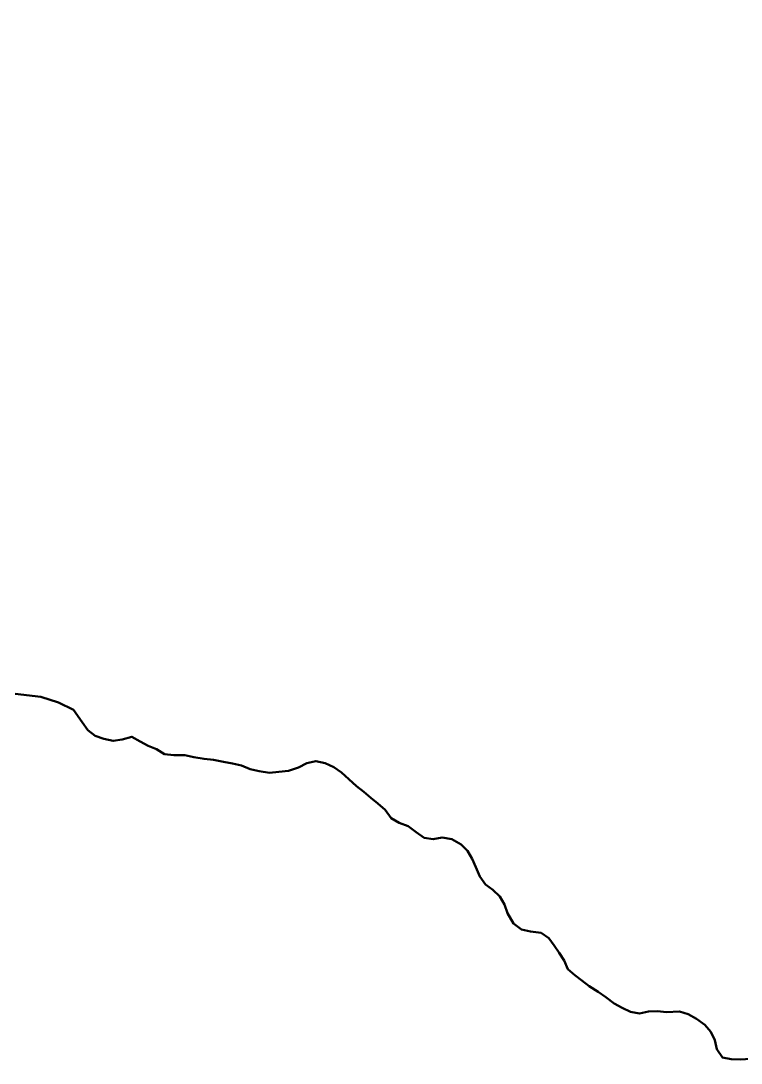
# Model space of a CAD drawing. Header units: metres. Extents: x 3557088 to 3598139, y 7314183 to 7334470.
# Drawn here: x 3582821 to 3585214, y 7318528 to 7321990 of the extents above; entities that cross this region are included whole.
import ezdxf

# ---------------------------------------------------------------- set-up
doc = ezdxf.new("R2010")
doc.units = ezdxf.units.M
doc.layers.add('Imagen', color=17, linetype='Continuous', lineweight=0)
doc.layers.add('LIMITES', color=7, linetype='Continuous', lineweight=50)
picture_1 = doc.add_image_def('image1.jpg', size_in_pixel=(4800, 2360))

msp = doc.modelspace()

# ---------------------------------------------------------------- linework, layer by layer
at = {"layer": 'LIMITES'}
msp.add_lwpolyline([(3585245.7, 7318541.7), (3585212.5, 7318539.4), (3585181.6, 7318540.7), (3585152.1, 7318546.3), (3585133.2, 7318573.7), (3585126.8, 7318603.7), (3585114.2, 7318631.8), (3585093.5, 7318655), (3585065.6, 7318674.9), (3585038.1, 7318690.2), (3585009.1, 7318699.6), (3584966.4, 7318697.1), (3584936.6, 7318700.2), (3584906.7, 7318699.6), (3584876.8, 7318692.7), (3584847, 7318697.8), (3584819, 7318711.3), (3584792.3, 7318726.1), (3584764.4, 7318747.2), (3584739, 7318764), (3584709.3, 7318783.7), (3584685.4, 7318801.7), (3584661.6, 7318820.1), (3584638.8, 7318839.9), (3584626, 7318868.3), (3584610.1, 7318894), (3584593.2, 7318918.6), (3584575.5, 7318943.3), (3584549.6, 7318960.1), (3584514.9, 7318965), (3584484.6, 7318971.1), (3584457.7, 7318991.5), (3584438.1, 7319025.8), (3584428.6, 7319054.2), (3584412.5, 7319081.7), (3584389.7, 7319103.6), (3584365.3, 7319120.9), (3584346.1, 7319147.6), (3584332.6, 7319178.3), (3584320.6, 7319206.2), (3584305.2, 7319232.4), (3584284.2, 7319254), (3584252.9, 7319271.4), (3584221.6, 7319277), (3584191.7, 7319271.3), (3584161.8, 7319275.9), (3584134.7, 7319295.5), (3584107.8, 7319314.9), (3584078.2, 7319326.4), (3584051.8, 7319341.9), (3584031.9, 7319369.6), (3584007.8, 7319390.3), (3583984.2, 7319409.3), (3583961.1, 7319428.4), (3583937, 7319448.3), (3583910.9, 7319470.9), (3583886.9, 7319493.1), (3583861.2, 7319510.4), (3583832, 7319523.9), (3583801.4, 7319531), (3583771.7, 7319523.9), (3583744.3, 7319510.3), (3583711, 7319498.8), (3583678.8, 7319495.5), (3583647.1, 7319492.5), (3583613.2, 7319497.1), (3583583.4, 7319504.2), (3583554.9, 7319516.9), (3583524.8, 7319522.8), (3583494.3, 7319528.4), (3583460.9, 7319534.8), (3583430.3, 7319538.4), (3583396.1, 7319544.3), (3583365.8, 7319550.4), (3583329.5, 7319551.2), (3583298.9, 7319554.2), (3583272.2, 7319570.3), (3583244.5, 7319582), (3583217.8, 7319596.5), (3583190.1, 7319611.8), (3583158.4, 7319602.8), (3583128.2, 7319598), (3583097.4, 7319605.1), (3583067.9, 7319614.8), (3583044.3, 7319633.9), (3583025.3, 7319660.8), (3582996.3, 7319701.2), (3582946.5, 7319726.1), (3582887.3, 7319744.7), (3582801.9, 7319754.5)], dxfattribs=at)

# ---------------------------------------------------------------- pictures from other files: only their frames are drawn
at = {"layer": 'Imagen'}
image = msp.add_image(picture_1, insert=(3557088.1, 7314320.1), size_in_units=(40983.9, 20150.4), rotation=-0.19111, dxfattribs=dict(at, fade=20))
image.dxf.flags = 7

doc.saveas('drawing.dxf')
